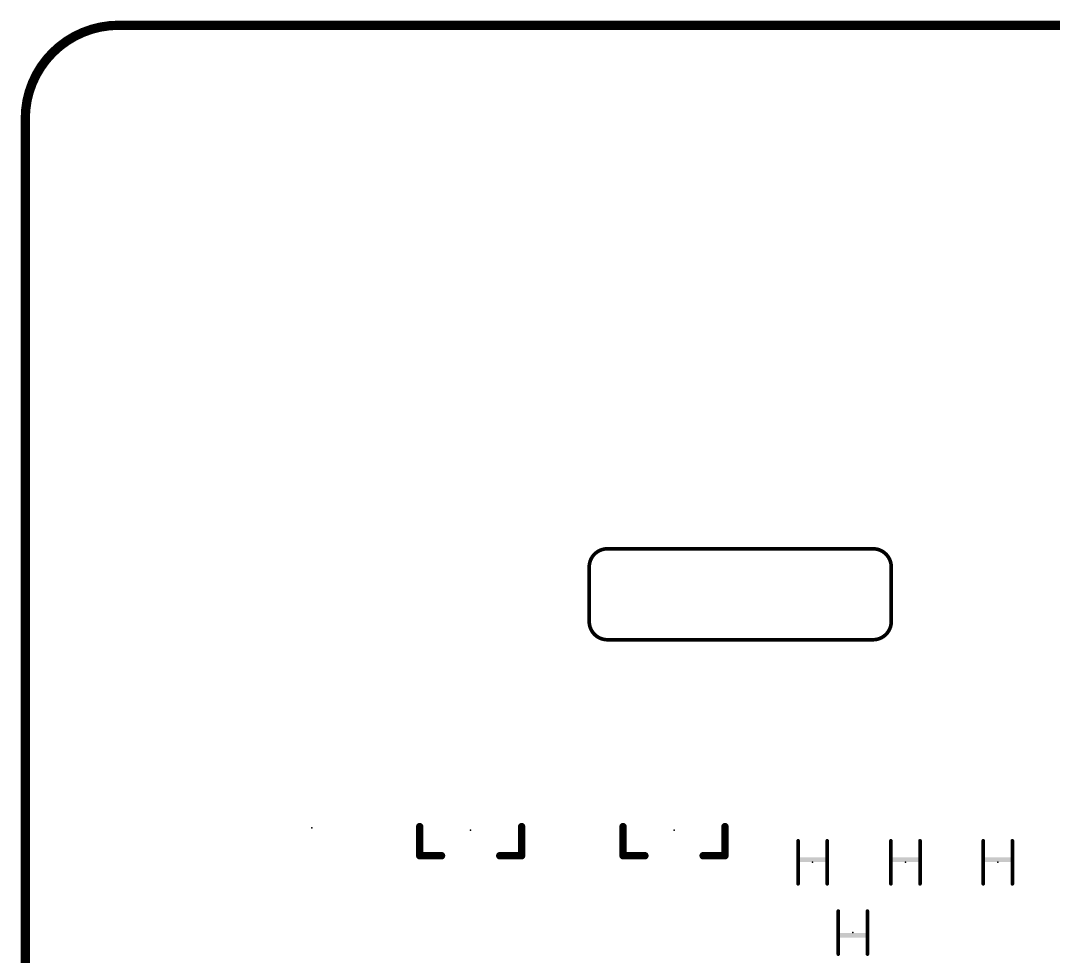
# Model space of a CAD drawing. Extents: x -84 to 55, y -33 to 162.
# Drawn here: x -54.78 to -26.41, y 136.11 to 161.83 of the extents above; entities that cross this region are included whole.
import ezdxf

# ---------------------------------------------------------------- set-up
doc = ezdxf.new("R2010")
doc.units = 0
for name, color, linetype in [('20', 7, 'CONTINUOUS'), ('22', 6, 'CONTINUOUS'), ('24', 7, 'CONTINUOUS')]:
    doc.layers.add(name, color=color, linetype=linetype)

# ---------------------------------------------------------------- blocks, each defined once
blk = doc.blocks.new('RECT')
blk.add_solid([(-0.5, -0.5), (0.5, -0.5), (-0.5, 0.5), (0.5, 0.5)])

msp = doc.modelspace()

# ---------------------------------------------------------------- linework, layer by layer
at = {"layer": '20'}
for points, const_width in [([(-52.09, 161.7, 0.4142), (-54.6566, 159.13)], 0.254), ([(-52.09, 161.7635, 1), (-52.09, 161.6365)], 0.127), ([(-52.09, 161.6365, 1), (-52.09, 161.7635)], 0.127), ([(-50.6566, 161.7636, 1), (-50.6566, 161.6366)], 0.127), ([(-50.64, 161.6365, 1), (-50.64, 161.7635)], 0.127), ([(-54.5931, 159.13, 1), (-54.7201, 159.13)], 0.127), ([(-54.7201, 159.13, 1), (-54.5931, 159.13)], 0.127), ([(-38.66, 147.31, 0.4142), (-39.16, 146.81)], 0.1), ([(-38.66, 147.335, 1), (-38.66, 147.285)], 0.05), ([(-38.66, 147.285, 1), (-38.66, 147.335)], 0.05), ([(-30.86, 146.81, 0.4142), (-31.36, 147.31)], 0.1), ([(-31.36, 147.335, 1), (-31.36, 147.285)], 0.05), ([(-31.36, 147.285, 1), (-31.36, 147.335)], 0.05), ([(-39.135, 146.81, 1), (-39.185, 146.81)], 0.05), ([(-39.185, 146.81, 1), (-39.135, 146.81)], 0.05), ([(-30.835, 146.81, 1), (-30.885, 146.81)], 0.05), ([(-30.885, 146.81, 1), (-30.835, 146.81)], 0.05), ([(-39.16, 145.31, 0.4142), (-38.66, 144.81)], 0.1), ([(-39.135, 145.31, 1), (-39.185, 145.31)], 0.05), ([(-39.185, 145.31, 1), (-39.135, 145.31)], 0.05), ([(-31.36, 144.81, 0.4142), (-30.86, 145.31)], 0.1), ([(-30.835, 145.31, 1), (-30.885, 145.31)], 0.05), ([(-30.885, 145.31, 1), (-30.835, 145.31)], 0.05), ([(-38.66, 144.835, 1), (-38.66, 144.785)], 0.05), ([(-38.66, 144.785, 1), (-38.66, 144.835)], 0.05), ([(-31.36, 144.835, 1), (-31.36, 144.785)], 0.05), ([(-31.36, 144.785, 1), (-31.36, 144.835)], 0.05)]:
    msp.add_lwpolyline(points, format="xyb", dxfattribs=dict(at, const_width=const_width))
for points, const_width in [([(-52.09, 161.7), (-50.64, 161.7)], 0.254), ([(43.9632, 161.7001), (-50.6566, 161.7001)], 0.254), ([(-54.6566, 159.13), (-54.6566, 15.5881)], 0.254), ([(-38.66, 147.31), (-31.36, 147.31)], 0.1), ([(-39.16, 145.31), (-39.16, 146.81)], 0.1), ([(-30.86, 146.81), (-30.86, 145.31)], 0.1), ([(-31.36, 144.81), (-38.66, 144.81)], 0.1)]:
    msp.add_lwpolyline(points, dxfattribs=dict(at, const_width=const_width))
at = {"layer": '22'}
for points, const_width in [([(-43.818, 138.873), (-43.818, 139.673)], 0.2032), ([(-41.018, 138.873), (-41.018, 139.673)], 0.2032), ([(-38.23, 138.873), (-38.23, 139.673)], 0.2032), ([(-35.43, 138.873), (-35.43, 139.673)], 0.2032), ([(-33.42, 139.2816), (-33.42, 138.1016)], 0.1016), ([(-32.62, 138.1016), (-32.62, 139.2816)], 0.1016), ([(-30.8698, 139.2816), (-30.8698, 138.1016)], 0.1016), ([(-30.0698, 138.1016), (-30.0698, 139.2816)], 0.1016), ([(-28.3324, 139.2816), (-28.3324, 138.1016)], 0.1016), ([(-27.5324, 138.1016), (-27.5324, 139.2816)], 0.1016), ([(-43.218, 138.873), (-43.818, 138.873)], 0.2032), ([(-41.618, 138.873), (-41.018, 138.873)], 0.2032), ([(-37.63, 138.873), (-38.23, 138.873)], 0.2032), ([(-36.03, 138.873), (-35.43, 138.873)], 0.2032), ([(-32.3151, 137.3495), (-32.3151, 136.1695)], 0.1016), ([(-31.5151, 136.1695), (-31.5151, 137.3495)], 0.1016)]:
    msp.add_lwpolyline(points, dxfattribs=dict(at, const_width=const_width))
for points, const_width in [([(-43.7672, 139.673, 1), (-43.8688, 139.673)], 0.1016), ([(-40.9672, 139.673, 1), (-41.0688, 139.673)], 0.1016), ([(-38.1792, 139.673, 1), (-38.2808, 139.673)], 0.1016), ([(-35.3792, 139.673, 1), (-35.4808, 139.673)], 0.1016), ([(-33.3946, 139.2816, 1), (-33.4454, 139.2816)], 0.0508), ([(-32.5946, 139.2816, 1), (-32.6454, 139.2816)], 0.0508), ([(-30.8444, 139.2816, 1), (-30.8952, 139.2816)], 0.0508), ([(-30.0444, 139.2816, 1), (-30.0952, 139.2816)], 0.0508), ([(-28.307, 139.2816, 1), (-28.3578, 139.2816)], 0.0508), ([(-27.507, 139.2816, 1), (-27.5578, 139.2816)], 0.0508), ([(-43.818, 138.9238, 1), (-43.818, 138.8222)], 0.1016), ([(-43.8688, 138.873, 1), (-43.7672, 138.873)], 0.1016), ([(-43.218, 138.8222, 1), (-43.218, 138.9238)], 0.1016), ([(-41.618, 138.9238, 1), (-41.618, 138.8222)], 0.1016), ([(-41.0688, 138.873, 1), (-40.9672, 138.873)], 0.1016), ([(-41.018, 138.8222, 1), (-41.018, 138.9238)], 0.1016), ([(-38.23, 138.9238, 1), (-38.23, 138.8222)], 0.1016), ([(-38.2808, 138.873, 1), (-38.1792, 138.873)], 0.1016), ([(-37.63, 138.8222, 1), (-37.63, 138.9238)], 0.1016), ([(-36.03, 138.9238, 1), (-36.03, 138.8222)], 0.1016), ([(-35.4808, 138.873, 1), (-35.3792, 138.873)], 0.1016), ([(-35.43, 138.8222, 1), (-35.43, 138.9238)], 0.1016), ([(-33.4454, 138.1016, 1), (-33.3946, 138.1016)], 0.0508), ([(-32.6454, 138.1016, 1), (-32.5946, 138.1016)], 0.0508), ([(-30.8952, 138.1016, 1), (-30.8444, 138.1016)], 0.0508), ([(-30.0952, 138.1016, 1), (-30.0444, 138.1016)], 0.0508), ([(-28.3578, 138.1016, 1), (-28.307, 138.1016)], 0.0508), ([(-27.5578, 138.1016, 1), (-27.507, 138.1016)], 0.0508), ([(-32.2897, 137.3495, 1), (-32.3405, 137.3495)], 0.0508), ([(-31.4897, 137.3495, 1), (-31.5405, 137.3495)], 0.0508), ([(-32.3405, 136.1695, 1), (-32.2897, 136.1695)], 0.0508), ([(-31.5405, 136.1695, 1), (-31.4897, 136.1695)], 0.0508)]:
    msp.add_lwpolyline(points, format="xyb", dxfattribs=dict(at, const_width=const_width))
at = {"layer": '24'}
for p in [(-46.782, 139.64), (-42.418, 139.573), (-36.83, 139.573), (-33.02, 138.6916), (-30.4698, 138.6916), (-27.9324, 138.6916), (-31.9151, 136.7595)]:
    msp.add_point(p, dxfattribs=at)

# ---------------------------------------------------------------- block references
at = {"layer": '22', "xscale": 0.127, "yscale": 0.7747}
for p, rotation in [((-33.0136, 138.7678), 270), ((-30.4635, 138.7678), 270), ((-27.926, 138.7678), 270), ((-31.9215, 136.6833), 90)]:
    msp.add_blockref('RECT', p, dxfattribs=dict(at, rotation=rotation))

doc.saveas('drawing.dxf')
